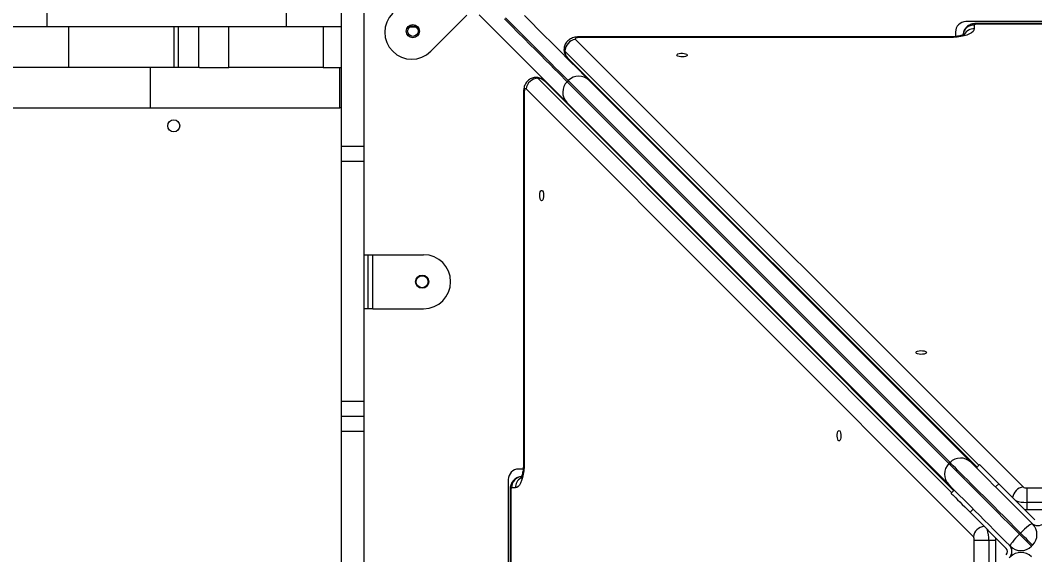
# Model space of a CAD drawing. Header units: millimetres. Extents: x -6332 to 8932, y -6739 to 7096.
# Drawn here: x -2526 to -1848, y 3348 to 3704 of the extents above; entities that cross this region are included whole.
import ezdxf

# ---------------------------------------------------------------- set-up
doc = ezdxf.new("R2010")
doc.units = ezdxf.units.MM
for name, color, linetype in [('DIKOM_ОБЪЕКТ', 7, 'Continuous'), ('DIKOM_РАЗМЕР_ЗОНА', 7, 'Continuous'), ('DIKOM_РАЗМЕР_ОБЪЕКТА', 7, 'Continuous')]:
    doc.layers.add(name, color=color, linetype=linetype)
doc.styles.add('style1', font='arial.ttf', dxfattribs={"width": 0.8})
doc.dimstyles.new('1-50', dxfattribs={"dimtxt": 300, "dimasz": 200, "dimexe": 100, "dimexo": 0, "dimgap": 100, "dimtad": 1, "dimtxsty": 'style1', "dimcen": 200, "dimclrd": 7, "dimclre": 7, "dimclrt": 7, "dimadec": 1, "dimazin": 2, "dimtfac": 1, "dimtmove": 0, "dimatfit": 2, "dimfxl": 0, "dimlwd": 25, "dimlwe": 18, "dimarcsym": 0})

# ---------------------------------------------------------------- blocks, each defined once
blk = doc.blocks.new('*D9')
at = {"layer": 'Defpoints', "color": 0, "transparency": 16777216}
for p in [(777.17, 5593.97), (-4228.73, -3389.78), (7301.72, -3389.78)]:
    blk.add_point(p, dxfattribs=at)
at = {"layer": 'DIKOM_РАЗМЕР_ОБЪЕКТА', "color": 7, "lineweight": 18, "transparency": 16777216}
for p, q in [((777.17, 5593.97), (7401.72, 5593.97)), ((-4228.73, -3389.78), (7401.72, -3389.78))]:
    blk.add_line(p, q, dxfattribs=at)
at = {"layer": 'DIKOM_РАЗМЕР_ОБЪЕКТА', "color": 7, "lineweight": 25, "transparency": 16777216}
blk.add_line((7301.72, 5393.97), (7301.72, -3189.78), dxfattribs=at)
at = {"layer": 'DIKOM_РАЗМЕР_ОБЪЕКТА', "color": 7, "transparency": 16777216}
for points in [[(7268.39, 5393.97), (7335.06, 5393.97), (7301.72, 5593.97)], [(7268.39, -3189.78), (7335.06, -3189.78), (7301.72, -3389.78)]]:
    blk.add_solid(points, dxfattribs=at)
at = {"layer": 'DIKOM_РАЗМЕР_ОБЪЕКТА', "color": 7, "transparency": 16777216, "insert": (7048.55, 1153.71), "char_height": 300, "attachment_point": 5, "rotation": 90, "style": 'style1'}
blk.add_mtext('9000', dxfattribs=at)
blk = doc.blocks.new('*D10')
at = {"layer": 'Defpoints', "color": 0, "transparency": 16777216}
for p in [(4034.78, 3636.59), (-4490.85, -1960.46), (4034.78, -5533.39)]:
    blk.add_point(p, dxfattribs=at)
at = {"layer": 'DIKOM_РАЗМЕР_ОБЪЕКТА', "color": 7, "lineweight": 18, "transparency": 16777216}
for p, q in [((4034.78, 3636.59), (4034.78, -5633.39)), ((-4490.85, -1960.46), (-4490.85, -5633.39))]:
    blk.add_line(p, q, dxfattribs=at)
at = {"layer": 'DIKOM_РАЗМЕР_ОБЪЕКТА', "color": 7, "lineweight": 25, "transparency": 16777216}
blk.add_line((-4290.85, -5533.39), (3834.78, -5533.39), dxfattribs=at)
at = {"layer": 'DIKOM_РАЗМЕР_ОБЪЕКТА', "color": 7, "transparency": 16777216}
for points in [[(-4290.85, -5500.05), (-4290.85, -5566.72), (-4490.85, -5533.39)], [(3834.78, -5500.05), (3834.78, -5566.72), (4034.78, -5533.39)]]:
    blk.add_solid(points, dxfattribs=at)
at = {"layer": 'DIKOM_РАЗМЕР_ОБЪЕКТА', "color": 7, "transparency": 16777216, "insert": (308.03, -5280.21), "char_height": 300, "attachment_point": 5, "style": 'style1'}
blk.add_mtext('8500', dxfattribs=at)
blk = doc.blocks.new('*D11')
at = {"layer": 'Defpoints', "color": 0, "transparency": 16777216}
for p in [(1114.35, 7096.35), (-4349.59, -4627.34), (8831.76, -4627.34)]:
    blk.add_point(p, dxfattribs=at)
at = {"layer": 'DIKOM_РАЗМЕР_ЗОНА', "color": 7, "lineweight": 18, "transparency": 16777216}
for p, q in [((1114.35, 7096.35), (8931.76, 7096.35)), ((-4349.59, -4627.34), (8931.76, -4627.34))]:
    blk.add_line(p, q, dxfattribs=at)
at = {"layer": 'DIKOM_РАЗМЕР_ЗОНА', "color": 7, "lineweight": 25, "transparency": 16777216}
blk.add_line((8831.76, 6896.35), (8831.76, -4427.34), dxfattribs=at)
at = {"layer": 'DIKOM_РАЗМЕР_ЗОНА', "color": 7, "transparency": 16777216}
for points in [[(8798.42, 6896.35), (8865.09, 6896.35), (8831.76, 7096.35)], [(8798.42, -4427.34), (8865.09, -4427.34), (8831.76, -4627.34)]]:
    blk.add_solid(points, dxfattribs=at)
at = {"layer": 'DIKOM_РАЗМЕР_ЗОНА', "color": 7, "transparency": 16777216, "insert": (8578.59, 1308.2), "char_height": 300, "attachment_point": 5, "rotation": 90, "style": 'style1'}
blk.add_mtext('11750', dxfattribs=at)
blk = doc.blocks.new('*D12')
at = {"layer": 'Defpoints', "color": 0, "transparency": 16777216}
for p in [(6134.38, 3354.85), (-6332, -2644.93), (6134.38, -6639)]:
    blk.add_point(p, dxfattribs=at)
at = {"layer": 'DIKOM_РАЗМЕР_ЗОНА', "color": 7, "lineweight": 18, "transparency": 16777216}
for p, q in [((6134.38, 3354.85), (6134.38, -6739)), ((-6332, -2644.93), (-6332, -6739))]:
    blk.add_line(p, q, dxfattribs=at)
at = {"layer": 'DIKOM_РАЗМЕР_ЗОНА', "color": 7, "lineweight": 25, "transparency": 16777216}
blk.add_line((-6132, -6639), (5934.38, -6639), dxfattribs=at)
at = {"layer": 'DIKOM_РАЗМЕР_ЗОНА', "color": 7, "transparency": 16777216}
for points in [[(-6132, -6605.67), (-6132, -6672.33), (-6332, -6639)], [(5934.38, -6605.67), (5934.38, -6672.33), (6134.38, -6639)]]:
    blk.add_solid(points, dxfattribs=at)
at = {"layer": 'DIKOM_РАЗМЕР_ЗОНА', "color": 7, "transparency": 16777216, "insert": (-98.81, -6385.83), "char_height": 300, "attachment_point": 5, "style": 'style1'}
blk.add_mtext('12500', dxfattribs=at)

msp = doc.modelspace()

# ---------------------------------------------------------------- linework, layer by layer
at = {"layer": 'DIKOM_ОБЪЕКТ', "color": 7, "linetype": 'Continuous', "lineweight": 15}
for p, q in [((-2311.33, 3789.498), (-2311.33, 3620.336)), ((-2296.33, 3785.237), (-2296.33, 3620.336)), ((-2507.938, 3721.087), (-2507.938, 3700.087)), ((-2347.938, 3700.087), (-2347.938, 3721.087)), ((-2227.461, 3707.883), (-2251.502, 3683.841)), ((-2213.937, 3702.844), (-2219.252, 3708.159)), ((-2202.323, 3705.373), (-2197.764, 3700.814)), ((-2197.057, 3701.521), (-2201.616, 3706.08)), ((-2189.05, 3707.655), (-2184.339, 3702.945)), ((-2493.158, 3700.087), (-2543.158, 3700.087)), ((-2493.158, 3673.087), (-2493.158, 3700.087)), ((-2423.158, 3700.087), (-2493.158, 3700.087)), ((-2423.158, 3700.087), (-2423.158, 3673.087)), ((-2420.158, 3700.087), (-2423.158, 3700.087)), ((-2420.158, 3700.087), (-2420.158, 3673.087)), ((-2406.617, 3700.087), (-2420.158, 3700.087)), ((-2406.617, 3700.087), (-2406.617, 3673.087)), ((-2386.44, 3700.087), (-2406.617, 3700.087)), ((-2386.44, 3673.087), (-2386.44, 3700.087)), ((-2323.337, 3700.087), (-2386.44, 3700.087)), ((-2323.337, 3700.087), (-2323.337, 3673.087)), ((-2311.33, 3700.087), (-2323.337, 3700.087)), ((-2265.609, 3700.087), (-2261.437, 3700.087)), ((-2208.817, 3697.724), (-2213.937, 3702.844)), ((-2203.899, 3692.806), (-2208.817, 3697.724)), ((-2197.764, 3700.814), (-2193.412, 3696.462)), ((-2192.705, 3697.169), (-2197.057, 3701.521)), ((-2188.565, 3693.028), (-2192.705, 3697.169)), ((-2184.339, 3702.945), (-2179.842, 3698.448)), ((-2179.842, 3698.448), (-2175.563, 3694.169)), ((-1798.33, 3703.623), (-1894.33, 3703.623)), ((-1889.638, 3697.025), (-1890.629, 3696.169)), ((-1889.033, 3697.927), (-1889.638, 3697.025)), ((-1888.83, 3698.851), (-1889.033, 3697.927)), ((-1888.801, 3701.462), (-1888.83, 3701.357)), ((-1888.83, 3701.357), (-1888.83, 3698.851)), ((-1888.716, 3701.563), (-1888.801, 3701.462)), ((-1888.577, 3701.656), (-1888.716, 3701.563)), ((-1888.391, 3701.737), (-1888.577, 3701.656)), ((-1888.164, 3701.804), (-1888.391, 3701.737)), ((-1887.904, 3701.853), (-1888.164, 3701.804)), ((-1887.623, 3701.884), (-1887.904, 3701.853)), ((-1887.33, 3701.894), (-1887.623, 3701.884)), ((-1805.33, 3702.392), (-1887.33, 3702.392)), ((-1887.33, 3702.392), (-1887.33, 3701.894)), ((-1805.33, 3701.894), (-1887.33, 3701.894)), ((-2199.188, 3688.096), (-2203.899, 3692.806)), ((-2193.412, 3696.462), (-2189.272, 3692.321)), ((-2189.272, 3692.321), (-2185.348, 3688.397)), ((-2184.641, 3689.105), (-2188.565, 3693.028)), ((-2175.563, 3694.169), (-2171.509, 3690.115)), ((-2155.105, 3692.168), (-2155.114, 3691.954)), ((-2155.114, 3691.954), (-2154.981, 3691.746)), ((-2154.955, 3692.375), (-2155.105, 3692.168)), ((-2154.981, 3691.746), (-1856.156, 3393.156)), ((-2154.672, 3692.563), (-2154.955, 3692.375)), ((-2154.273, 3692.722), (-2154.672, 3692.563)), ((-2153.78, 3692.843), (-2154.273, 3692.722)), ((-2153.221, 3692.917), (-2153.78, 3692.843)), ((-2152.628, 3692.943), (-2153.221, 3692.917)), ((-1905.33, 3693.44), (-2152.628, 3693.44)), ((-2152.628, 3692.943), (-2152.628, 3693.44)), ((-1905.33, 3692.943), (-2152.628, 3692.943)), ((-1905.33, 3692.943), (-1905.33, 3693.44)), ((-1902.749, 3693.016), (-1905.33, 3692.943)), ((-1900.231, 3693.232), (-1902.749, 3693.016)), ((-1901.33, 3696.623), (-1901.33, 3693.663)), ((-1897.839, 3693.587), (-1900.231, 3693.232)), ((-1895.632, 3694.071), (-1897.839, 3693.587)), ((-1893.663, 3694.674), (-1895.632, 3694.071)), ((-1891.981, 3695.378), (-1893.663, 3694.674)), ((-1890.629, 3696.169), (-1891.981, 3695.378)), ((-2194.691, 3683.599), (-2199.188, 3688.096)), ((-2190.412, 3679.32), (-2194.691, 3683.599)), ((-2185.348, 3688.397), (-2181.646, 3684.695)), ((-2180.939, 3685.402), (-2184.641, 3689.105)), ((-2181.646, 3684.695), (-2178.17, 3681.219)), ((-2177.463, 3681.926), (-2180.939, 3685.402)), ((-2171.509, 3690.115), (-2167.683, 3686.289)), ((-2167.683, 3686.289), (-2164.091, 3682.697)), ((-2162.512, 3684.501), (-2162.628, 3685.048)), ((-2162.042, 3683.837), (-2162.512, 3684.501)), ((-1885.639, 3407.651), (-2162.042, 3683.837)), ((-2186.358, 3675.265), (-2190.412, 3679.32)), ((-2178.17, 3681.219), (-2174.924, 3677.973)), ((-2174.217, 3678.68), (-2177.463, 3681.926)), ((-2174.924, 3677.973), (-2171.912, 3674.962)), ((-2171.205, 3675.669), (-2174.217, 3678.68)), ((-2164.091, 3682.697), (-2160.737, 3679.343)), ((-2160.737, 3679.343), (-2157.625, 3676.231)), ((-2160.384, 3679.542), (-2160.283, 3679.438)), ((-2160.283, 3679.438), (-1886.96, 3406.33)), ((-2087.33, 3681.306), (-2087.141, 3681.713)), ((-2087.141, 3680.9), (-2087.33, 3681.306)), ((-2087.141, 3681.713), (-2086.592, 3682.076)), ((-2086.592, 3680.537), (-2087.141, 3680.9)), ((-2086.592, 3682.076), (-2085.744, 3682.355)), ((-2085.744, 3680.257), (-2086.592, 3680.537)), ((-2085.744, 3682.355), (-2084.689, 3682.521)), ((-2084.689, 3680.091), (-2085.744, 3680.257)), ((-2084.689, 3682.521), (-2083.541, 3682.555)), ((-2083.541, 3680.058), (-2084.689, 3680.091)), ((-2083.541, 3682.555), (-2082.424, 3682.454)), ((-2082.424, 3680.159), (-2083.541, 3680.058)), ((-2082.424, 3682.454), (-2081.46, 3682.229)), ((-2081.46, 3680.384), (-2082.424, 3680.159)), ((-2081.46, 3682.229), (-2080.752, 3681.903)), ((-2080.752, 3680.71), (-2081.46, 3680.384)), ((-2080.752, 3681.903), (-2080.378, 3681.513)), ((-2080.378, 3681.1), (-2080.752, 3680.71)), ((-2080.378, 3681.513), (-2080.378, 3681.1)), ((-2438.703, 3673.087), (-3136.748, 3673.087)), ((-2438.703, 3646.087), (-2438.703, 3673.087)), ((-2405.822, 3673.087), (-2438.703, 3673.087)), ((-2405.822, 3673.087), (-2386.44, 3673.087)), ((-2323.337, 3673.087), (-2386.44, 3673.087)), ((-2323.337, 3673.087), (-2311.33, 3673.087)), ((-2312.179, 3646.087), (-2312.179, 3673.087)), ((-2182.532, 3671.44), (-2186.358, 3675.265)), ((-2178.94, 3667.848), (-2182.532, 3671.44)), ((-2171.912, 3674.962), (-2169.138, 3672.188)), ((-2168.431, 3672.895), (-2171.205, 3675.669)), ((-2169.138, 3672.188), (-2166.606, 3669.655)), ((-2165.899, 3670.363), (-2168.431, 3672.895)), ((-2163.611, 3668.075), (-2165.899, 3670.363)), ((-2157.625, 3676.231), (-2154.759, 3673.365)), ((-2154.759, 3673.365), (-2152.142, 3670.748)), ((-2152.142, 3670.748), (-2149.777, 3668.384)), ((-2181.29, 3666.385), (-2180.744, 3666.268)), ((-2180.744, 3666.268), (-2180.081, 3665.799)), ((-2180.081, 3665.799), (-1903.895, 3389.396)), ((-2175.586, 3664.494), (-2178.94, 3667.848)), ((-2175.808, 3664.162), (-2175.681, 3664.039)), ((-1902.574, 3390.717), (-2175.681, 3664.039)), ((-2172.474, 3661.382), (-2175.586, 3664.494)), ((-2166.606, 3669.655), (-2164.318, 3667.367)), ((-2164.318, 3667.367), (-2162.277, 3665.326)), ((-2161.57, 3666.033), (-2163.611, 3668.075)), ((-2162.277, 3665.326), (-2160.486, 3663.535)), ((-2159.778, 3664.242), (-2161.57, 3666.033)), ((-2159.778, 3664.242), (-2160.486, 3663.535)), ((-2160.486, 3663.535), (-1905.691, 3408.741)), ((-1904.984, 3409.448), (-2159.778, 3664.242)), ((-2149.777, 3668.384), (-2147.669, 3666.275)), ((-2147.669, 3666.275), (-2145.817, 3664.424)), ((-2145.817, 3664.424), (-1891.023, 3409.629)), ((-2189.684, 3656.385), (-2189.684, 3409.087)), ((-2189.684, 3656.385), (-2189.186, 3656.385)), ((-2189.161, 3656.977), (-2189.186, 3656.385)), ((-2189.186, 3656.385), (-2189.186, 3409.087)), ((-2189.086, 3657.536), (-2189.161, 3656.977)), ((-2188.965, 3658.03), (-2189.086, 3657.536)), ((-2188.806, 3658.429), (-2188.965, 3658.03)), ((-2188.618, 3658.712), (-2188.806, 3658.429)), ((-2188.411, 3658.862), (-2188.618, 3658.712)), ((-2188.198, 3658.871), (-2188.411, 3658.862)), ((-2187.989, 3658.738), (-2188.198, 3658.871)), ((-1889.399, 3359.913), (-2187.989, 3658.738)), ((-2169.608, 3658.515), (-2172.474, 3661.382)), ((-2166.991, 3655.899), (-2169.608, 3658.515)), ((-2164.627, 3653.534), (-2166.991, 3655.899)), ((-2162.518, 3651.425), (-2164.627, 3653.534)), ((-2160.667, 3649.574), (-2162.518, 3651.425)), ((-1905.873, 3394.78), (-2160.667, 3649.574)), ((-3136.748, 3646.087), (-2438.703, 3646.087)), ((-2438.703, 3646.087), (-2312.179, 3646.087)), ((-2311.33, 3646.087), (-2312.179, 3646.087)), ((-2296.33, 3620.336), (-2311.33, 3620.336)), ((-2311.33, 3620.336), (-2311.33, 3610.35)), ((-2296.33, 3620.336), (-2296.33, 3610.35)), ((-2296.33, 3610.35), (-2311.33, 3610.35)), ((-2311.33, 3610.35), (-2311.33, 3450.087)), ((-2296.33, 3610.35), (-2296.33, 3450.087)), ((-2178.799, 3587.876), (-2178.697, 3588.993)), ((-2178.697, 3588.993), (-2178.472, 3589.957)), ((-2178.472, 3589.957), (-2178.146, 3590.665)), ((-2178.146, 3590.665), (-2177.756, 3591.039)), ((-2177.756, 3591.039), (-2177.343, 3591.039)), ((-2177.343, 3591.039), (-2176.953, 3590.665)), ((-2176.953, 3590.665), (-2176.628, 3589.957)), ((-2176.628, 3589.957), (-2176.402, 3588.993)), ((-2176.402, 3588.993), (-2176.301, 3587.876)), ((-2178.765, 3586.728), (-2178.799, 3587.876)), ((-2178.599, 3585.672), (-2178.765, 3586.728)), ((-2178.319, 3584.825), (-2178.599, 3585.672)), ((-2177.957, 3584.276), (-2178.319, 3584.825)), ((-2177.55, 3584.087), (-2177.957, 3584.276)), ((-2177.143, 3584.276), (-2177.55, 3584.087)), ((-2176.78, 3584.825), (-2177.143, 3584.276)), ((-2176.501, 3585.672), (-2176.78, 3584.825)), ((-2176.335, 3586.728), (-2176.501, 3585.672)), ((-2176.301, 3587.876), (-2176.335, 3586.728)), ((-2296.33, 3548.087), (-2293.33, 3548.087)), ((-2293.33, 3512.087), (-2293.33, 3548.087)), ((-2293.33, 3548.087), (-2290.33, 3548.087)), ((-2290.33, 3512.087), (-2290.33, 3548.087)), ((-2290.33, 3548.087), (-2256.33, 3548.087)), ((-2025.188, 3544.449), (-2025.527, 3544.133)), ((-2021.37, 3539.977), (-2021.026, 3540.29)), ((-2040.376, 3529.283), (-2040.692, 3528.945)), ((-2036.534, 3524.783), (-2036.22, 3525.127)), ((-2293.33, 3512.087), (-2296.33, 3512.087)), ((-2290.33, 3512.087), (-2293.33, 3512.087)), ((-2290.33, 3512.087), (-2256.33, 3512.087)), ((-1927.67, 3483.067), (-1927.296, 3483.457)), ((-1927.67, 3482.655), (-1927.67, 3483.067)), ((-1927.296, 3482.264), (-1927.67, 3482.655)), ((-1927.296, 3483.457), (-1926.588, 3483.783)), ((-1926.588, 3481.939), (-1927.296, 3482.264)), ((-1926.588, 3483.783), (-1925.623, 3484.008)), ((-1925.623, 3481.713), (-1926.588, 3481.939)), ((-1925.623, 3484.008), (-1924.506, 3484.109)), ((-1924.506, 3481.612), (-1925.623, 3481.713)), ((-1924.506, 3484.109), (-1923.358, 3484.076)), ((-1923.358, 3481.646), (-1924.506, 3481.612)), ((-1923.358, 3484.076), (-1922.303, 3483.91)), ((-1922.303, 3481.812), (-1923.358, 3481.646)), ((-1922.303, 3483.91), (-1921.455, 3483.63)), ((-1921.455, 3482.091), (-1922.303, 3481.812)), ((-1921.455, 3483.63), (-1920.907, 3483.268)), ((-1920.907, 3482.454), (-1921.455, 3482.091)), ((-1920.907, 3483.268), (-1920.717, 3482.861)), ((-1920.717, 3482.861), (-1920.907, 3482.454)), ((-1952.8, 3471.406), (-1952.166, 3471.485)), ((-1968.227, 3456.422), (-1968.147, 3457.055)), ((-1940.017, 3459.345), (-1940.659, 3459.265)), ((-1937.526, 3456.856), (-1938.169, 3456.775)), ((-2296.33, 3450.087), (-2311.33, 3450.087)), ((-2311.33, 3450.087), (-2311.33, 3440.087)), ((-2296.33, 3450.087), (-2296.33, 3440.087)), ((-2296.33, 3440.087), (-2311.33, 3440.087)), ((-2311.33, 3440.087), (-2311.33, 3430.087)), ((-2296.33, 3440.087), (-2296.33, 3430.087)), ((-1956.007, 3444.914), (-1956.087, 3444.273)), ((-1953.517, 3442.425), (-1953.598, 3441.782)), ((-2296.33, 3430.087), (-2311.33, 3430.087)), ((-2311.33, 3430.087), (-2311.33, 3270.087)), ((-2296.33, 3430.087), (-2296.33, 3270.087)), ((-1980.292, 3427.033), (-1980.258, 3428.182)), ((-1980.19, 3425.917), (-1980.292, 3427.033)), ((-1980.258, 3428.182), (-1980.092, 3429.237)), ((-1980.092, 3429.237), (-1979.812, 3430.084)), ((-1979.812, 3430.084), (-1979.45, 3430.633)), ((-1979.45, 3430.633), (-1979.043, 3430.822)), ((-1979.043, 3430.822), (-1978.636, 3430.633)), ((-1978.636, 3430.633), (-1978.273, 3430.084)), ((-1978.273, 3430.084), (-1977.994, 3429.237)), ((-1977.994, 3429.237), (-1977.828, 3428.182)), ((-1977.794, 3427.033), (-1977.895, 3425.917)), ((-1977.828, 3428.182), (-1977.794, 3427.033)), ((-1979.965, 3424.952), (-1980.19, 3425.917)), ((-1979.639, 3424.244), (-1979.965, 3424.952)), ((-1979.249, 3423.87), (-1979.639, 3424.244)), ((-1978.836, 3423.87), (-1979.249, 3423.87)), ((-1978.446, 3424.244), (-1978.836, 3423.87)), ((-1978.121, 3424.952), (-1978.446, 3424.244)), ((-1977.895, 3425.917), (-1978.121, 3424.952)), ((-2189.684, 3409.087), (-2189.186, 3409.087)), ((-2189.259, 3406.506), (-2189.475, 3403.988)), ((-2189.186, 3409.087), (-2189.259, 3406.506)), ((-1904.984, 3409.448), (-1905.691, 3408.741)), ((-1905.691, 3408.741), (-1904.721, 3407.77)), ((-1904.014, 3408.477), (-1904.984, 3409.448)), ((-1904.721, 3407.77), (-1903.509, 3406.559)), ((-1902.802, 3407.266), (-1904.014, 3408.477)), ((-1903.509, 3406.559), (-1902.062, 3405.112)), ((-1901.355, 3405.819), (-1902.802, 3407.266)), ((-1899.679, 3404.143), (-1901.355, 3405.819)), ((-1891.023, 3409.629), (-1890.053, 3408.659)), ((-1890.053, 3408.659), (-1888.817, 3407.423)), ((-1888.817, 3407.423), (-1887.321, 3405.927)), ((-1885.221, 3408.07), (-1887.342, 3405.948)), ((-1887.321, 3405.927), (-1885.575, 3404.182)), ((-1885.091, 3407.94), (-1885.221, 3408.07)), ((-1884.705, 3407.554), (-1885.091, 3407.94)), ((-1884.071, 3406.92), (-1884.705, 3407.554)), ((-1883.2, 3406.049), (-1884.071, 3406.92)), ((-1882.112, 3404.961), (-1883.2, 3406.049)), ((-2189.908, 3405.087), (-2192.866, 3405.087)), ((-2190.315, 3399.388), (-2190.917, 3397.419)), ((-2189.83, 3401.596), (-2190.315, 3399.388)), ((-2189.475, 3403.988), (-2189.83, 3401.596)), ((-1902.062, 3405.112), (-1900.387, 3403.436)), ((-1900.387, 3403.436), (-1898.489, 3401.539)), ((-1897.782, 3402.246), (-1899.679, 3404.143)), ((-1898.489, 3401.539), (-1896.379, 3399.428)), ((-1895.672, 3400.136), (-1897.782, 3402.246)), ((-1896.379, 3399.428), (-1894.065, 3397.114)), ((-1893.358, 3397.821), (-1895.672, 3400.136)), ((-1885.575, 3404.182), (-1883.589, 3402.195)), ((-1883.589, 3402.195), (-1881.373, 3399.979)), ((-1880.828, 3403.677), (-1882.112, 3404.961)), ((-1881.373, 3399.979), (-1878.939, 3397.545)), ((-1879.374, 3402.223), (-1880.828, 3403.677)), ((-1877.78, 3400.629), (-1879.374, 3402.223)), ((-1876.079, 3398.928), (-1877.78, 3400.629)), ((-2199.866, 3398.087), (-2199.866, 3302.087)), ((-2197.899, 3392.334), (-2197.98, 3392.148)), ((-2197.806, 3392.473), (-2197.899, 3392.334)), ((-2197.705, 3392.558), (-2197.806, 3392.473)), ((-2197.601, 3392.587), (-2197.705, 3392.558)), ((-2195.094, 3392.587), (-2197.601, 3392.587)), ((-2194.17, 3392.79), (-2195.094, 3392.587)), ((-2193.269, 3393.395), (-2194.17, 3392.79)), ((-2192.412, 3394.385), (-2193.269, 3393.395)), ((-2191.622, 3395.738), (-2192.412, 3394.385)), ((-2190.917, 3397.419), (-2191.622, 3395.738)), ((-1904.902, 3393.81), (-1905.873, 3394.78)), ((-1903.666, 3392.573), (-1904.902, 3393.81)), ((-1902.171, 3391.078), (-1903.666, 3392.573)), ((-1894.065, 3397.114), (-1891.557, 3394.607)), ((-1890.85, 3395.314), (-1893.358, 3397.821)), ((-1891.557, 3394.607), (-1888.867, 3391.917)), ((-1888.16, 3392.624), (-1890.85, 3395.314)), ((-1885.3, 3389.764), (-1888.16, 3392.624)), ((-1878.939, 3397.545), (-1876.302, 3394.908)), ((-1876.302, 3394.908), (-1873.477, 3392.083)), ((-1874.304, 3397.153), (-1876.079, 3398.928)), ((-1874.614, 3393.22), (-1872.493, 3395.341)), ((-1872.493, 3395.341), (-1874.304, 3397.153)), ((-1848.451, 3371.3), (-1872.493, 3395.341)), ((-1853.803, 3392.562), (-1838.857, 3392.562)), ((-1853.803, 3392.562), (-1853.803, 3382.874)), ((-2198.635, 3391.087), (-2198.635, 3309.087)), ((-2198.635, 3391.087), (-2198.138, 3391.087)), ((-2198.127, 3391.379), (-2198.138, 3391.087)), ((-2198.138, 3391.087), (-2198.138, 3309.087)), ((-2198.097, 3391.661), (-2198.127, 3391.379)), ((-2198.047, 3391.92), (-2198.097, 3391.661)), ((-2197.98, 3392.148), (-2198.047, 3391.92)), ((-1902.192, 3391.099), (-1904.313, 3388.978)), ((-1904.313, 3388.978), (-1904.183, 3388.848)), ((-1904.183, 3388.848), (-1903.797, 3388.462)), ((-1903.797, 3388.462), (-1903.163, 3387.827)), ((-1903.163, 3387.827), (-1902.292, 3386.957)), ((-1902.292, 3386.957), (-1901.204, 3385.869)), ((-1900.425, 3389.332), (-1902.171, 3391.078)), ((-1901.204, 3385.869), (-1899.92, 3384.585)), ((-1898.438, 3387.345), (-1900.425, 3389.332)), ((-1896.222, 3385.129), (-1898.438, 3387.345)), ((-1888.867, 3391.917), (-1886.007, 3389.057)), ((-1886.007, 3389.057), (-1882.99, 3386.039)), ((-1882.283, 3386.746), (-1885.3, 3389.764)), ((-1882.99, 3386.039), (-1879.828, 3382.877)), ((-1879.121, 3383.585), (-1882.283, 3386.746)), ((-1873.477, 3392.083), (-1870.479, 3389.085)), ((-1870.479, 3389.085), (-1867.325, 3385.931)), ((-1867.325, 3385.931), (-1864.034, 3382.639)), ((-1899.92, 3384.585), (-1898.466, 3383.131)), ((-1898.466, 3383.131), (-1896.872, 3381.537)), ((-1896.872, 3381.537), (-1895.171, 3379.836)), ((-1893.788, 3382.696), (-1896.222, 3385.129)), ((-1895.171, 3379.836), (-1893.396, 3378.061)), ((-1891.152, 3380.059), (-1893.788, 3382.696)), ((-1888.326, 3377.234), (-1891.152, 3380.059)), ((-1879.828, 3382.877), (-1876.536, 3379.586)), ((-1875.829, 3380.292), (-1879.121, 3383.585)), ((-1876.536, 3379.586), (-1873.129, 3376.178)), ((-1872.422, 3376.885), (-1875.829, 3380.292)), ((-1864.034, 3382.639), (-1860.622, 3379.228)), ((-1860.622, 3379.228), (-1857.11, 3375.716)), ((-1838.857, 3382.874), (-1853.803, 3382.874)), ((-1853.803, 3382.874), (-1853.803, 3378.059)), ((-1893.396, 3378.061), (-1891.585, 3376.25)), ((-1889.464, 3378.371), (-1891.585, 3376.25)), ((-1891.585, 3376.25), (-1867.543, 3352.208)), ((-1885.328, 3374.236), (-1888.326, 3377.234)), ((-1882.175, 3371.082), (-1885.328, 3374.236)), ((-1873.129, 3376.178), (-1869.621, 3372.671)), ((-1868.914, 3373.378), (-1872.422, 3376.885)), ((-1869.621, 3372.671), (-1866.029, 3369.078)), ((-1865.321, 3369.785), (-1868.914, 3373.378)), ((-1857.11, 3375.716), (-1853.518, 3372.124)), ((-1853.803, 3378.059), (-1838.857, 3378.059)), ((-1853.518, 3372.124), (-1849.866, 3368.472)), ((-1878.883, 3367.79), (-1882.175, 3371.082)), ((-1875.471, 3364.379), (-1878.883, 3367.79)), ((-1866.029, 3369.078), (-1862.368, 3365.417)), ((-1861.66, 3366.124), (-1865.321, 3369.785)), ((-1862.368, 3365.417), (-1858.654, 3361.703)), ((-1857.947, 3362.411), (-1861.66, 3366.124)), ((-1853.848, 3366.169), (-1855.164, 3365.04)), ((-1852.651, 3367.115), (-1853.848, 3366.169)), ((-1851.619, 3367.841), (-1852.651, 3367.115)), ((-1850.79, 3368.32), (-1851.619, 3367.841)), ((-1850.199, 3368.533), (-1850.79, 3368.32)), ((-1849.866, 3368.472), (-1850.199, 3368.533)), ((-1871.96, 3360.867), (-1875.471, 3364.379)), ((-1868.368, 3357.275), (-1871.96, 3360.867)), ((-1861.283, 3358.921), (-1862.412, 3357.605)), ((-1860.014, 3360.305), (-1861.283, 3358.921)), ((-1858.654, 3361.703), (-1860.014, 3360.305)), ((-1858.654, 3361.703), (-1857.947, 3362.411)), ((-1858.654, 3361.703), (-1857.311, 3360.36)), ((-1856.548, 3363.771), (-1857.947, 3362.411)), ((-1856.604, 3361.067), (-1857.947, 3362.411)), ((-1857.311, 3360.36), (-1855.98, 3359.029)), ((-1855.273, 3359.736), (-1856.604, 3361.067)), ((-1855.164, 3365.04), (-1856.548, 3363.771)), ((-1855.98, 3359.029), (-1854.709, 3357.758)), ((-1854.002, 3358.465), (-1855.273, 3359.736)), ((-1852.837, 3357.301), (-1854.002, 3358.465)), ((-1888.806, 3342.614), (-1888.806, 3357.56)), ((-1888.806, 3357.56), (-1879.117, 3357.56)), ((-1879.117, 3357.56), (-1879.117, 3342.614)), ((-1879.117, 3357.56), (-1874.303, 3357.56)), ((-1874.303, 3342.614), (-1874.303, 3357.56)), ((-1864.715, 3353.622), (-1868.368, 3357.275)), ((-1864.563, 3354.547), (-1864.776, 3353.955)), ((-1864.776, 3353.955), (-1864.715, 3353.622)), ((-1864.084, 3355.375), (-1864.563, 3354.547)), ((-1863.358, 3356.408), (-1864.084, 3355.375)), ((-1862.412, 3357.605), (-1863.358, 3356.408)), ((-1854.709, 3357.758), (-1853.544, 3356.594)), ((-1853.544, 3356.594), (-1852.527, 3355.577)), ((-1851.82, 3356.284), (-1852.837, 3357.301)), ((-1852.527, 3355.577), (-1851.696, 3354.745)), ((-1850.989, 3355.453), (-1851.82, 3356.284)), ((-1851.696, 3354.745), (-1851.08, 3354.129)), ((-1851.08, 3354.129), (-1850.701, 3353.75)), ((-1850.373, 3354.837), (-1850.989, 3355.453)), ((-1850.701, 3353.75), (-1850.573, 3353.622)), ((-1849.866, 3354.33), (-1850.573, 3353.622)), ((-1849.994, 3354.457), (-1850.373, 3354.837)), ((-1849.866, 3354.33), (-1849.994, 3354.457))]:
    msp.add_line(p, q, dxfattribs=at)
for centre, radius in [((-2263.523, 3697.276), 4.4), ((-2263.523, 3697.276), 3.5), ((-2423.158, 3634.087), 4), ((-2257.33, 3530.087), 4.4), ((-2257.33, 3530.087), 4)]:
    msp.add_circle(centre, radius, dxfattribs=at)
for centre, radius, start, end in [((-2264.23, 3696.569), 18, 135, 315), ((-1894.33, 3696.623), 7, 90, 180), ((-1889.062, 3694.074), 7.287, 88.180604, 174.841922), ((-1888.942, 3691.292), 7.56, 89.152959, 149.592274), ((-2153.844, 3683.624), 8.201, 97.97358, 178.510764), ((-2155.889, 3683.744), 6.153, 179.13404, 223.079424), ((-2179.867, 3657.599), 8.202, 91.496346, 172.018555), ((-2179.99, 3659.639), 6.161, 47.243711, 90.843312), ((-2153.593, 3656.464), 9.874, 134.266189, 224.246607), ((-2152.707, 3657.35), 9.875, 45.754394, 135.732797), ((-2256.33, 3530.087), 18, 270, 90), ((-1898.799, 3401.67), 9.874, 134.265498, 224.247299), ((-1897.913, 3402.556), 9.874, 45.75144, 135.735763), ((-2192.866, 3398.087), 7, 90, 180), ((-2190.317, 3392.818), 7.287, 95.125734, 181.820596), ((-2187.537, 3392.7), 7.558, 120.429095, 180.855398), ((-1854.994, 3384.993), 8.245, 98.105303, 172.82914), ((-1854.112, 3396.303), 3.753, 236.987873, 274.718495), ((-1854.323, 3403.536), 20.669, 250.581278, 271.441773), ((-1881.237, 3358.751), 8.244, 97.16635, 171.899206), ((-1846.33, 3373.421), 6, 225, 315), ((-1856.937, 3361.401), 10, 315, 45), ((-1892.55, 3357.867), 3.757, 355.305505, 32.990878), ((-1899.787, 3358.079), 20.676, 358.561947, 19.41377), ((-1869.665, 3350.087), 3, 315, 45), ((-1869.665, 3350.087), 6, 315, 45), ((-1857.644, 3360.693), 10, 225, 315), ((-1857.644, 3339.48), 10, 45, 135)]:
    msp.add_arc(centre, radius, start, end, dxfattribs=at)
for points, knots in [([(-1887.33, 3702.392), (-1887.66, 3702.383), (-1888.592, 3702.36), (-1889.994, 3702.118), (-1891.449, 3701.628), (-1892.689, 3700.974), (-1893.793, 3700.136), (-1894.753, 3699.098), (-1895.528, 3697.879), (-1896.066, 3696.518), (-1896.303, 3695.318), (-1896.324, 3694.591), (-1896.33, 3694.355)], [0, 0, 0, 0, 0.0730377, 0.2064888, 0.3160123, 0.4172241, 0.5194226, 0.6239113, 0.7305042, 0.8385796, 0.9475642, 1, 1, 1, 1]), ([(-2152.628, 3693.44), (-2152.947, 3693.434), (-2153.855, 3693.416), (-2155.328, 3693.218), (-2156.909, 3692.788), (-2158.31, 3692.163), (-2159.52, 3691.377), (-2160.577, 3690.404), (-2161.461, 3689.248), (-2162.122, 3687.933), (-2162.548, 3686.517), (-2162.599, 3685.538), (-2162.624, 3685.055)], [0, 0, 0, 0, 0.064701, 0.1841813, 0.3035975, 0.4059897, 0.5038552, 0.6017493, 0.7006342, 0.8006226, 0.9014328, 1, 1, 1, 1]), ([(-1894.963, 3695.287), (-1894.963, 3695.287), (-1894.963, 3695.286), (-1895.249, 3695.117), (-1895.805, 3694.868), (-1896.654, 3694.563), (-1897.781, 3694.247), (-1899.167, 3693.951), (-1900.773, 3693.703), (-1902.547, 3693.527), (-1904.093, 3693.449), (-1905.029, 3693.443), (-1905.33, 3693.44)], [0, 0, 0, 0, 0.0586045, 0.1483431, 0.2435096, 0.3455546, 0.454583, 0.5698053, 0.6899921, 0.8138225, 0.9400455, 1, 1, 1, 1]), ([(-2162.624, 3685.055), (-2162.626, 3685.042), (-2162.675, 3684.508), (-2162.499, 3683.475), (-2162.086, 3682.053), (-2161.425, 3680.802), (-2160.788, 3679.958), (-2160.38, 3679.538), (-2160.283, 3679.438)], [0, 0, 0, 0, 0.0063542, 0.2570466, 0.4929481, 0.7170423, 0.9323742, 1, 1, 1, 1]), ([(-2181.298, 3666.352), (-2181.683, 3666.348), (-2182.57, 3666.339), (-2183.894, 3665.98), (-2185.196, 3665.39), (-2186.321, 3664.61), (-2187.27, 3663.691), (-2188.051, 3662.654), (-2188.68, 3661.504), (-2189.171, 3660.212), (-2189.518, 3658.744), (-2189.668, 3657.434), (-2189.68, 3656.628), (-2189.684, 3656.385)], [0, 0, 0, 0, 0.0784069, 0.1804797, 0.277131, 0.3696979, 0.4594134, 0.5477893, 0.6372122, 0.7315915, 0.8363663, 0.950669, 1, 1, 1, 1]), ([(-2175.681, 3664.039), (-2176.02, 3664.347), (-2176.718, 3664.981), (-2177.978, 3665.702), (-2179.373, 3666.182), (-2180.506, 3666.404), (-2181.15, 3666.362), (-2181.298, 3666.352)], [0, 0, 0, 0, 0.2203573, 0.4547232, 0.6910607, 0.9287338, 1, 1, 1, 1]), ([(-2189.684, 3409.087), (-2189.686, 3408.752), (-2189.694, 3407.776), (-2189.779, 3406.178), (-2189.966, 3404.368), (-2190.232, 3402.716), (-2190.553, 3401.283), (-2190.886, 3400.164), (-2191.193, 3399.367), (-2191.419, 3398.895), (-2191.553, 3398.688), (-2191.533, 3398.714), (-2191.528, 3398.721)], [0, 0, 0, 0, 0.0665002, 0.1941745, 0.3209415, 0.4456443, 0.5671965, 0.6843892, 0.7846227, 0.8786986, 0.9677547, 1, 1, 1, 1]), ([(-2190.598, 3400.087), (-2191.145, 3400.053), (-2192.177, 3399.99), (-2193.605, 3399.519), (-2194.829, 3398.869), (-2195.872, 3398.052), (-2196.736, 3397.115), (-2197.429, 3396.078), (-2197.969, 3394.947), (-2198.362, 3393.692), (-2198.595, 3392.391), (-2198.622, 3391.498), (-2198.635, 3391.087)], [0, 0, 0, 0, 0.1211891, 0.2288386, 0.3307728, 0.4281236, 0.5219783, 0.6137847, 0.7058322, 0.8022179, 0.9089042, 1, 1, 1, 1]), ([(-1855.312, 3378.161), (-1855.153, 3378.137), (-1854.658, 3378.063), (-1854.149, 3378.061), (-1853.803, 3378.059)], [0, 0, 0, 0, 0.3206799, 1, 1, 1, 1]), ([(-1874.303, 3357.56), (-1874.304, 3357.88), (-1874.306, 3358.39), (-1874.38, 3358.887), (-1874.408, 3359.072)], [0, 0, 0, 0, 0.6270081, 1, 1, 1, 1])]:
    msp.add_open_spline(points, degree=3, knots=knots, dxfattribs=at)

# ---------------------------------------------------------------- dimensions: what is measured, and where the dimension line sits
at = {"layer": 'DIKOM_РАЗМЕР_ЗОНА'}
dim = msp.add_linear_dim(base=(8831.757, -4627.344), p1=(1114.346, 7096.351), p2=(-4349.589, -4627.344), angle=90, text='11750', dimstyle='1-50', dxfattribs=at)
dim.commit()
dim.dimension.update_dxf_attribs({"geometry": '*D11', "text_midpoint": (8831.757, 1308.196), "dimtype": 160})
dim = msp.add_linear_dim(base=(6134.379, -6639), p1=(-6332, -2644.933), p2=(6134.379, 3354.853), text='12500', dimstyle='1-50', dxfattribs=at)
dim.commit()
dim.dimension.update_dxf_attribs({"geometry": '*D12', "text_midpoint": (-98.81, -6639), "dimtype": 160})
at = {"layer": 'DIKOM_РАЗМЕР_ОБЪЕКТА'}
dim = msp.add_linear_dim(base=(7301.722, -3389.779), p1=(777.17, 5593.968), p2=(-4228.728, -3389.779), angle=90, text='9000', dimstyle='1-50', dxfattribs=at)
dim.commit()
dim.dimension.update_dxf_attribs({"geometry": '*D9', "text_midpoint": (7301.722, 1153.714), "dimtype": 160})
dim = msp.add_linear_dim(base=(4034.777, -5533.386), p1=(-4490.848, -1960.464), p2=(4034.777, 3636.587), text='8500', dimstyle='1-50', dxfattribs=at)
dim.commit()
dim.dimension.update_dxf_attribs({"geometry": '*D10', "text_midpoint": (308.034, -5533.386), "dimtype": 160})

doc.saveas('drawing.dxf')
